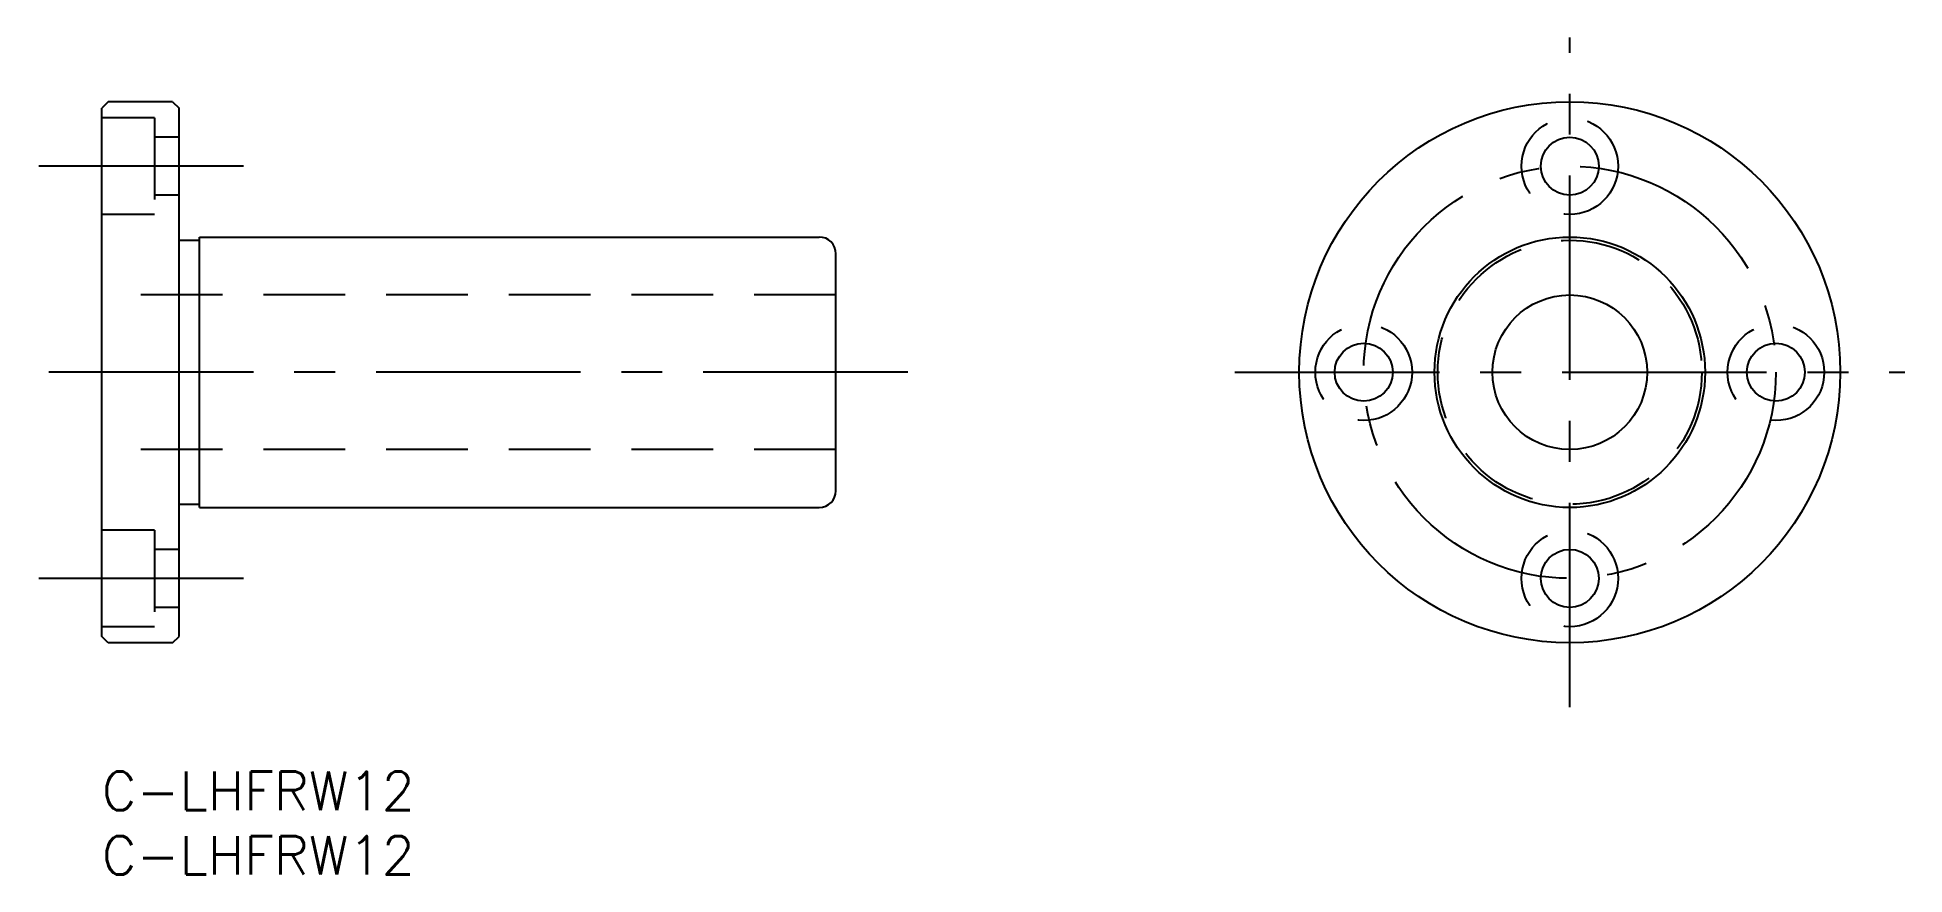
# Model space of a CAD drawing. Extents: x -5 to 140, y -8 to 57.
import ezdxf

# ---------------------------------------------------------------- set-up
doc = ezdxf.new("R2010")
doc.units = 0
doc.header["$LTSCALE"] = 0.5
doc.linetypes.add('CENTER', pattern=[50.8, 31.75, -6.35, 6.35, -6.35])
doc.linetypes.add('DASHED', pattern=[19.05, 12.7, -6.35])
for name, color, linetype in [('MSM_CENTER', 1, 'CENTER'), ('MSM_CONTINUOUS', 7, 'CONTINUOUS'), ('MSM_DASHED', 4, 'DASHED'), ('MSM_PART_NUMBER', 7, 'CONTINUOUS')]:
    doc.layers.add(name, color=color, linetype=linetype)
doc.styles.get("Standard").update_dxf_attribs({"font": 'txt.shx', "height": 3, "bigfont": 'bigfont.shx'})

# ---------------------------------------------------------------- blocks, each defined once
blk = doc.blocks.new('*U24')
at = {"layer": 'MSM_PART_NUMBER'}
blk.add_text('C-LHFRW12', height=3, dxfattribs=at).set_placement((0, -3))
blk = doc.blocks.new('*U25')
at = {"layer": 'MSM_PART_NUMBER'}
blk.add_text('C-LHFRW12', height=3, dxfattribs=at).set_placement((0, -8))

msp = doc.modelspace()

# ---------------------------------------------------------------- linework, layer by layer
at = {"layer": 'MSM_CENTER'}
for p, q in [((113.97, 5), (113.97, 57)), ((11, 47), (-5, 47)), ((62.57, 31), (-5, 31)), ((87.97, 31), (139.97, 31)), ((11, 15), (-5, 15))]:
    msp.add_line(p, q, dxfattribs=at)
msp.add_circle((113.97, 31), 16, dxfattribs=at)
at = {"layer": 'MSM_CONTINUOUS'}
for p, q in [((0.5, 52), (0, 51.5)), ((0, 10.5), (0, 51.5)), ((5.5, 52), (0.5, 52)), ((5.5, 52), (6, 51.5)), ((6, 10.5), (6, 51.5)), ((6, 41.25), (7.6, 41.25)), ((7.6, 41.5), (55.7, 41.5)), ((7.6, 20.5), (7.6, 41.5)), ((57, 21.8), (57, 40.2)), ((6, 20.75), (7.6, 20.75)), ((7.6, 20.5), (55.7, 20.5)), ((0.5, 10), (0, 10.5)), ((5.5, 10), (6, 10.5)), ((5.5, 10), (0.5, 10))]:
    msp.add_line(p, q, dxfattribs=at)
for centre, radius in [((113.97, 31), 21), ((113.97, 47), 2.25), ((113.97, 31), 10.5), ((113.97, 31), 6), ((97.97, 31), 2.25), ((129.97, 31), 2.25), ((113.97, 15), 2.25)]:
    msp.add_circle(centre, radius, dxfattribs=at)
for centre, start, end in [((55.7, 40.2), 0, 90), ((55.7, 21.8), 270, 0)]:
    msp.add_arc(centre, 1.3, start, end, dxfattribs=at)
at = {"layer": 'MSM_DASHED'}
for p, q in [((4.1, 50.75), (0, 50.75)), ((4.1, 50.75), (4.1, 43.25)), ((6, 49.25), (4.1, 49.25)), ((6, 44.75), (4.1, 44.75)), ((4.1, 43.25), (0, 43.25)), ((57, 37), (0, 37)), ((57, 25), (0, 25)), ((4.1, 18.75), (0, 18.75)), ((4.1, 18.75), (4.1, 11.25)), ((6, 17.25), (4.1, 17.25)), ((6, 12.75), (4.1, 12.75)), ((4.1, 11.25), (0, 11.25))]:
    msp.add_line(p, q, dxfattribs=at)
for centre, radius in [((113.97, 47), 3.75), ((113.97, 31), 10.25), ((97.97, 31), 3.75), ((129.97, 31), 3.75), ((113.97, 15), 3.75)]:
    msp.add_circle(centre, radius, dxfattribs=at)

# ---------------------------------------------------------------- block references
at = {"layer": 'MSM_CONTINUOUS'}
for name in ['*U24', '*U25']:
    msp.add_blockref(name, (0, 0), dxfattribs=at)

doc.saveas('drawing.dxf')
